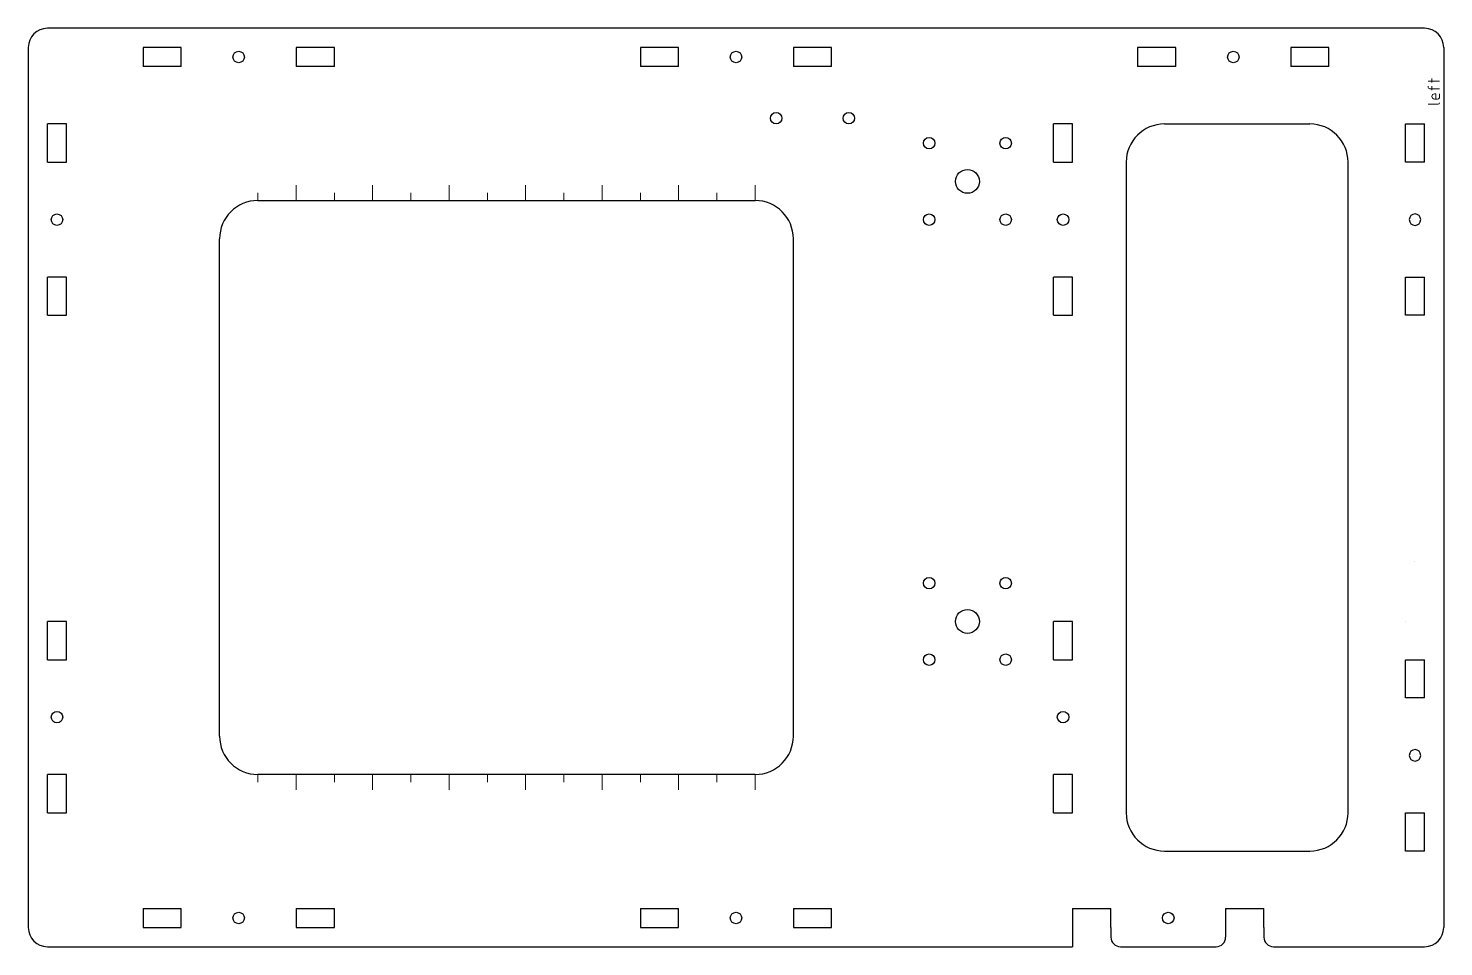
# Model space of a CAD drawing. Header units: millimetres. Extents: x -185 to 185, y -120 to 120.
import ezdxf

# ---------------------------------------------------------------- set-up
doc = ezdxf.new("R2010")
doc.units = ezdxf.units.MM
doc.layers.get('0').update_dxf_attribs({"linetype": 'CONTINUOUS', "lineweight": 25, "true_color": 0x000000})
doc.layers.add('Drawings', color=4, linetype='CONTINUOUS', lineweight=0, true_color=0x00ffff)

# ---------------------------------------------------------------- blocks, each defined once
blk = doc.blocks.new('m8 holes')
for centre, radius in [((-10, 10), 1.5), ((10, 10), 1.5), ((0, 0), 3.12), ((-10, -10), 1.5), ((10, -10), 1.5)]:
    blk.add_circle(centre, radius)
blk = doc.blocks.new('slot')
for p, q in [((5, 5), (15, 5)), ((5, 5), (5, 0)), ((15, 0), (15, 5)), ((45, 5), (45, 0)), ((45, 5), (55, 5)), ((55, 0), (55, 5)), ((5, 0), (15, 0)), ((45, 0), (55, 0))]:
    blk.add_line(p, q)
blk.add_circle((30, 2.5), 1.5)

msp = doc.modelspace()

# ---------------------------------------------------------------- linework, layer by layer
for p, q in [((180, 120), (-180, 120)), ((-172.01, 120), (-172.01, 120)), ((-185, 115), (-185, -115)), ((185, 115), (185, -115)), ((112, 95), (150, 95)), ((102, 85), (102, -85)), ((160, -85), (160, 85)), ((-125, 75), (5, 75)), ((-135, -65), (-135, 65)), ((15, -65), (15, 65)), ((177.48, -19.37), (177.48, -19.37)), ((-175, -35), (-175, -35)), ((175, -35), (175, -35)), ((5, -75), (-125, -75)), ((112, -95), (150, -95)), ((88, -110), (98, -110)), ((88, -110), (88, -115)), ((98, -115), (98, -110)), ((128, -110), (128, -115)), ((128, -110), (138, -110)), ((138, -115), (138, -110)), ((88, -115), (88, -120)), ((98, -115), (98, -117.5)), ((128, -115), (128, -117.5)), ((138, -115), (138, -117.5)), ((-180, -120), (88, -120)), ((100.5, -120), (125.5, -120)), ((140.5, -120), (180, -120))]:
    msp.add_line(p, q)
for centre in [(10.5, 96.5), (29.5, 96.5), (113, -112.5)]:
    msp.add_circle(centre, 1.5)
for centre, radius, start, end in [((-180, 115), 5, 90, 180), ((180, 115), 5, 360, 90), ((112, 85), 10, 90, 180), ((150, 85), 10, 0, 90), ((-125, 65), 10, 90, 180), ((5, 65), 10, 360, 90), ((-125, -65), 10, 180, 270), ((5, -65), 10, 270, 360), ((112, -85), 10, 180, 270), ((150, -85), 10, 270, 360), ((-180, -115), 5, 180, 270), ((100.5, -117.5), 2.5, 180, 270), ((125.5, -117.5), 2.5, 270, 0), ((140.5, -117.5), 2.5, 180, 270), ((180, -115), 5, 270, 360)]:
    msp.add_arc(centre, radius, start, end)
at = {"layer": 'Drawings'}
for p, q in [((180.91, 106.19), (183.91, 106.19)), ((180.91, 104.69), (180.91, 104.85)), ((183.91, 104.19), (181.41, 104.19)), ((181.91, 105.85), (181.91, 106.85)), ((181.91, 103.85), (181.91, 104.85)), ((180.91, 100.19), (183.58, 100.19)), ((182.91, 102.85), (182.58, 102.85)), ((182.58, 101.52), (183.41, 101.52)), ((182.91, 101.52), (182.91, 102.85)), ((183.91, 102.02), (183.91, 102.85)), ((-115, 79), (-115, 75)), ((-95, 79), (-95, 75)), ((-75, 79), (-75, 75)), ((-55, 79), (-55, 75)), ((-35, 79), (-35, 75)), ((-15, 79), (-15, 75)), ((5, 79), (5, 75)), ((-125, 77), (-125, 75)), ((-105, 77), (-105, 75)), ((-85, 77), (-85, 75)), ((-65, 77), (-65, 75)), ((-45, 77), (-45, 75)), ((-25, 77), (-25, 75)), ((-5, 77), (-5, 75)), ((-125, -75), (-125, -77)), ((-115, -75), (-115, -79)), ((-105, -75), (-105, -77)), ((-95, -75), (-95, -79)), ((-85, -75), (-85, -77)), ((-75, -75), (-75, -79)), ((-65, -75), (-65, -77)), ((-55, -75), (-55, -79)), ((-45, -75), (-45, -77)), ((-35, -75), (-35, -79)), ((-25, -75), (-25, -77)), ((-15, -75), (-15, -79)), ((-5, -75), (-5, -77)), ((5, -75), (5, -79))]:
    msp.add_line(p, q, dxfattribs=at)
for centre, radius, start, end in [((181.41, 104.69), 0.5, 180, 270), ((182.58, 102.19), 0.667, 90, 270), ((183.41, 102.02), 0.5, 270, 360), ((183.58, 100.52), 0.333, 270, 360)]:
    msp.add_arc(centre, radius, start, end, dxfattribs=at)

# ---------------------------------------------------------------- block references
for name, p, rotation in [('slot', (-100, 115), 180), ('slot', (30, 115), 180), ('slot', (160, 115), 180), ('slot', (-175, 40), 90), ('slot', (88, 40), 90), ('m8 holes', (60.5, 80), 90), ('m8 holes', (60.5, -35), 90), ('slot', (-175, -90), 90), ('slot', (88, -90), 90), ('slot', (-160, -115), 360), ('slot', (-30, -115), 360)]:
    msp.add_blockref(name, p, dxfattribs=dict(rotation=rotation))
at = {"yscale": -1, "rotation": 90}
for p in [(175, 40), (175, -100)]:
    msp.add_blockref('slot', p, dxfattribs=at)

doc.saveas('drawing.dxf')
